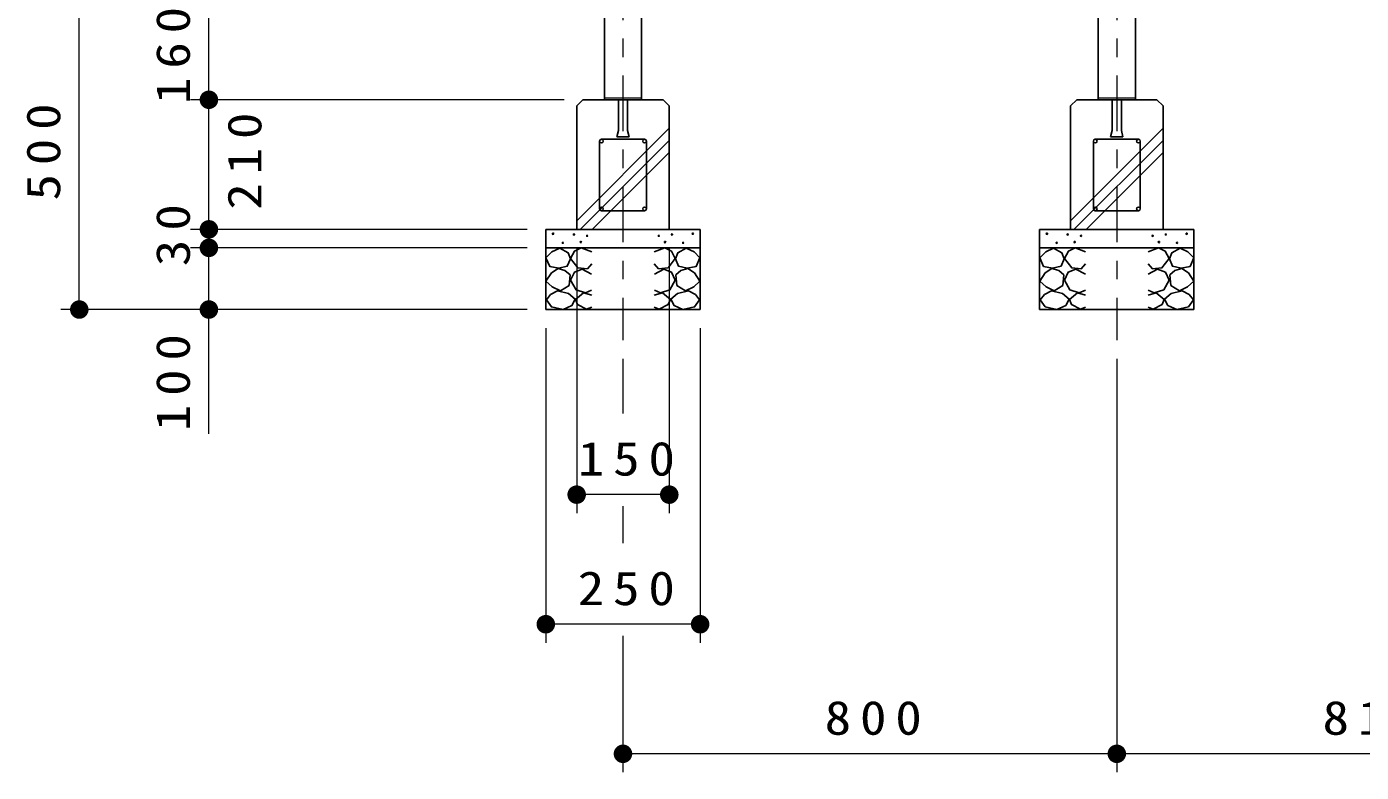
# Model space of a CAD drawing. Units: millimetres on the paper, scale 1:30. Extents: x -385 to 0, y -5 to 267.
# Drawn here: x -315 to -243, y 44.8 to 85.1 of the extents above; entities that cross this region are included whole.
import ezdxf

# ---------------------------------------------------------------- set-up
doc = ezdxf.new("R2010")
doc.units = ezdxf.units.MM
doc.linetypes.add('USER1', pattern=[4.5, 2.5, -2])
doc.linetypes.add('USER2', pattern=[6, 3, -1, 1, -1])
doc.layers.add('1_30', color=7, linetype='Continuous', lineweight=25)
doc.styles.add('ＭＳ ゴシック', font='')
doc.styles.get('ＭＳ ゴシック').set_extended_font_data('MS Gothic')

# ---------------------------------------------------------------- blocks, each defined once
blk = doc.blocks.new('filled_dot')
at = {"color": 0, "linetype": 'Continuous', "lineweight": -2, "const_width": 1.25}
blk.add_lwpolyline([(-0.625, 0, 1), (0.625, 0, 1)], format="xyb", close=True, dxfattribs=at)

msp = doc.modelspace()

# ---------------------------------------------------------------- linework, layer by layer
at = {"layer": '1_30', "color": 2, "linetype": 'USER2', "lineweight": 13}
for p, q in [((-282.836, 88.473), (-282.836, 68.179)), ((-256.169, 88.473), (-256.169, 68.179))]:
    msp.add_line(p, q, dxfattribs=at)
at = {"layer": '1_30', "lineweight": 13}
for p, q in [((-312.194, 69.836), (-312.194, 86.503)), ((-305.194, 81.169), (-305.194, 86.503)), ((-286.003, 81.169), (-306.194, 81.169)), ((-305.194, 74.169), (-305.194, 81.169)), ((-285.336, 74.632), (-280.336, 79.632)), ((-258.669, 74.632), (-253.669, 79.632)), ((-285.138, 74.17), (-280.336, 78.972)), ((-258.471, 74.17), (-253.669, 78.972)), ((-284.478, 74.17), (-280.336, 78.312)), ((-257.811, 74.17), (-253.669, 78.312)), ((-288.003, 74.169), (-306.194, 74.169)), ((-305.194, 73.169), (-305.194, 74.169)), ((-288.003, 73.169), (-306.194, 73.169)), ((-305.194, 63.122), (-305.194, 73.169)), ((-285.336, 73.169), (-285.336, 58.836)), ((-280.336, 73.169), (-280.336, 58.836)), ((-288.003, 69.836), (-313.194, 69.836)), ((-287.003, 68.836), (-287.003, 51.836)), ((-278.669, 68.836), (-278.669, 51.836)), ((-282.836, 67.179), (-282.836, 64.222)), ((-256.169, 67.179), (-256.169, 44.836)), ((-280.336, 59.836), (-285.336, 59.836)), ((-282.836, 59.222), (-282.836, 57.217)), ((-278.669, 52.836), (-287.003, 52.836)), ((-282.836, 52.217), (-282.836, 44.836)), ((-256.169, 45.836), (-282.836, 45.836)), ((-229.064, 45.836), (-256.169, 45.836))]:
    msp.add_line(p, q, dxfattribs=at)
at = {"layer": '1_30', "color": 2}
for p, q in [((-283.836, 81.17), (-283.836, 87.003)), ((-281.836, 81.17), (-281.836, 87.003)), ((-257.169, 81.17), (-257.169, 87.003)), ((-255.169, 81.17), (-255.169, 87.003)), ((-283.836, 81.17), (-281.836, 81.17)), ((-257.169, 81.17), (-255.169, 81.17))]:
    msp.add_line(p, q, dxfattribs=at)
at = {"layer": '1_30'}
for p, q in [((-285.003, 81.169), (-285.336, 80.836)), ((-285.336, 80.836), (-285.336, 74.169)), ((-285.003, 81.169), (-280.669, 81.169)), ((-283.086, 81.169), (-283.086, 79.505)), ((-282.586, 81.169), (-282.586, 79.501)), ((-280.669, 81.17), (-280.336, 80.836)), ((-280.336, 80.836), (-280.336, 74.169)), ((-258.336, 81.169), (-258.669, 80.836)), ((-258.669, 80.836), (-258.669, 74.169)), ((-258.336, 81.169), (-254.003, 81.169)), ((-256.419, 81.169), (-256.419, 79.505)), ((-255.919, 81.169), (-255.919, 79.501)), ((-254.003, 81.17), (-253.669, 80.836)), ((-253.669, 80.836), (-253.669, 74.169)), ((-283.086, 79.503), (-283.17, 79.17)), ((-282.586, 79.503), (-282.503, 79.169)), ((-256.42, 79.503), (-256.503, 79.17)), ((-255.92, 79.503), (-255.836, 79.169)), ((-284.103, 78.936), (-284.103, 75.269)), ((-284.003, 79.036), (-281.669, 79.036)), ((-283.169, 79.169), (-282.503, 79.169)), ((-281.569, 78.936), (-281.569, 75.269)), ((-257.436, 78.936), (-257.436, 75.269)), ((-257.336, 79.036), (-255.003, 79.036)), ((-256.503, 79.169), (-255.836, 79.169)), ((-254.903, 78.936), (-254.903, 75.269)), ((-284.003, 75.169), (-281.669, 75.169)), ((-257.336, 75.169), (-255.003, 75.169)), ((-287.003, 74.169), (-278.669, 74.169)), ((-287.003, 74.169), (-287.003, 69.836)), ((-278.669, 74.169), (-278.669, 69.836)), ((-260.336, 74.169), (-252.003, 74.169)), ((-260.336, 74.169), (-260.336, 69.836)), ((-252.003, 74.169), (-252.003, 69.836)), ((-287.003, 73.169), (-278.669, 73.169)), ((-260.336, 73.169), (-252.003, 73.169)), ((-287.003, 69.836), (-278.669, 69.836)), ((-260.336, 69.836), (-252.003, 69.836))]:
    msp.add_line(p, q, dxfattribs=at)
at = {"layer": '1_30', "color": 2, "linetype": 'USER1', "lineweight": 13}
for p, q in [((-283.836, 81.276), (-281.836, 81.276)), ((-257.169, 81.276), (-255.169, 81.276))]:
    msp.add_line(p, q, dxfattribs=at)
at = {"layer": '1_30'}
for points in [[(-286.254, 73.15), (-286.677, 72.949), (-286.994, 72.632), (-286.793, 72.167), (-286.307, 72.072), (-285.842, 72.178), (-285.673, 72.569), (-285.8, 72.907)], [(-279.418, 73.15), (-278.995, 72.949), (-278.678, 72.632), (-278.879, 72.167), (-279.365, 72.072), (-279.829, 72.178), (-279.998, 72.569), (-279.872, 72.907)], [(-259.588, 73.15), (-260.01, 72.949), (-260.327, 72.632), (-260.126, 72.167), (-259.64, 72.072), (-259.176, 72.178), (-259.007, 72.569), (-259.134, 72.907)], [(-252.751, 73.15), (-252.328, 72.949), (-252.012, 72.632), (-252.212, 72.167), (-252.698, 72.072), (-253.163, 72.178), (-253.332, 72.569), (-253.205, 72.907)], [(-286.339, 72.051), (-286.698, 71.819), (-286.994, 71.365), (-286.656, 71.058), (-286.212, 70.847), (-285.747, 71.143), (-285.695, 71.703), (-285.967, 71.944)], [(-279.333, 72.051), (-278.974, 71.819), (-278.678, 71.365), (-279.016, 71.058), (-279.46, 70.847), (-279.925, 71.143), (-279.977, 71.703), (-279.705, 71.944)], [(-259.672, 72.051), (-260.031, 71.819), (-260.327, 71.365), (-259.989, 71.058), (-259.545, 70.847), (-259.081, 71.143), (-259.028, 71.703), (-259.3, 71.944)], [(-252.666, 72.051), (-252.307, 71.819), (-252.012, 71.365), (-252.35, 71.058), (-252.793, 70.847), (-253.258, 71.143), (-253.311, 71.703), (-253.039, 71.944)], [(-286.366, 70.853), (-286.745, 70.641), (-286.97, 70.359), (-286.702, 69.981), (-286.073, 69.846), (-285.596, 70.059), (-285.414, 70.396), (-285.773, 70.699)], [(-279.306, 70.853), (-278.927, 70.641), (-278.701, 70.359), (-278.97, 69.981), (-279.599, 69.846), (-280.076, 70.059), (-280.258, 70.396), (-279.899, 70.699)], [(-259.699, 70.853), (-260.079, 70.641), (-260.304, 70.359), (-260.035, 69.981), (-259.406, 69.846), (-258.929, 70.059), (-258.747, 70.396), (-259.107, 70.699)], [(-252.639, 70.853), (-252.26, 70.641), (-252.035, 70.359), (-252.304, 69.981), (-252.932, 69.846), (-253.409, 70.059), (-253.591, 70.396), (-253.232, 70.699)]]:
    msp.add_lwpolyline(points, close=True, dxfattribs=at)
for points in [[(-284.522, 72.959), (-285.093, 73.171), (-285.452, 72.991), (-285.663, 72.59), (-285.272, 72.083), (-284.755, 72.041), (-284.522, 72.305)], [(-281.15, 72.959), (-280.579, 73.171), (-280.22, 72.991), (-280.009, 72.59), (-280.4, 72.083), (-280.917, 72.041), (-281.15, 72.305)], [(-257.856, 72.959), (-258.426, 73.171), (-258.785, 72.991), (-258.996, 72.59), (-258.605, 72.083), (-258.088, 72.041), (-257.856, 72.305)], [(-254.483, 72.959), (-253.913, 73.171), (-253.554, 72.991), (-253.342, 72.59), (-253.733, 72.083), (-254.251, 72.041), (-254.483, 72.305)], [(-284.533, 71.755), (-285.04, 72.019), (-285.462, 71.85), (-285.663, 71.417), (-285.367, 70.9), (-284.86, 70.742), (-284.533, 70.879)], [(-281.139, 71.755), (-280.632, 72.019), (-280.21, 71.85), (-280.009, 71.417), (-280.305, 70.9), (-280.812, 70.742), (-281.139, 70.879)], [(-257.866, 71.755), (-258.373, 72.019), (-258.796, 71.85), (-258.996, 71.417), (-258.7, 70.9), (-258.194, 70.742), (-257.866, 70.879)], [(-254.472, 71.755), (-253.966, 72.019), (-253.543, 71.85), (-253.342, 71.417), (-253.638, 70.9), (-254.145, 70.742), (-254.472, 70.879)], [(-284.522, 70.604), (-284.966, 70.742), (-285.399, 70.372), (-285.283, 70.108), (-284.797, 69.865), (-284.522, 69.971)], [(-281.15, 70.604), (-280.706, 70.742), (-280.273, 70.372), (-280.389, 70.108), (-280.875, 69.865), (-281.15, 69.971)], [(-257.856, 70.604), (-258.299, 70.742), (-258.732, 70.372), (-258.616, 70.108), (-258.13, 69.865), (-257.856, 69.971)], [(-254.483, 70.604), (-254.039, 70.742), (-253.606, 70.372), (-253.723, 70.108), (-254.208, 69.865), (-254.483, 69.971)]]:
    msp.add_lwpolyline(points, dxfattribs=at)
for centre, radius in [((-284.003, 78.936), 0.1), ((-281.669, 78.936), 0.1), ((-257.336, 78.936), 0.1), ((-255.003, 78.936), 0.1), ((-284.003, 75.269), 0.1), ((-281.669, 75.269), 0.1), ((-257.336, 75.269), 0.1), ((-255.003, 75.269), 0.1), ((-286.609, 73.93), 0.0333), ((-285.485, 73.892), 0.0333), ((-285.11, 73.48), 0.0333), ((-284.772, 73.817), 0.0333), ((-280.9, 73.817), 0.0333), ((-280.562, 73.48), 0.0333), ((-280.187, 73.892), 0.0333), ((-279.063, 73.93), 0.0333), ((-259.943, 73.93), 0.0333), ((-258.818, 73.892), 0.0333), ((-258.443, 73.48), 0.0333), ((-258.106, 73.817), 0.0333), ((-254.233, 73.817), 0.0333), ((-253.896, 73.48), 0.0333), ((-253.521, 73.892), 0.0333), ((-252.396, 73.93), 0.0333), ((-286.084, 73.442), 0.0333), ((-279.587, 73.442), 0.0333), ((-259.418, 73.442), 0.0333), ((-252.921, 73.442), 0.0333)]:
    msp.add_circle(centre, radius, dxfattribs=at)

# ---------------------------------------------------------------- block references
at = {"layer": '1_30', "lineweight": 13, "xscale": 0.4, "yscale": 0.4}
for p, rotation in [((-305.194, 81.169), 270), ((-305.194, 81.169), 90), ((-305.194, 74.169), 270), ((-305.194, 74.169), 90), ((-305.194, 73.169), 270), ((-312.194, 69.836), 90), ((-305.194, 69.836), 90), ((-280.336, 59.836), 180), ((-278.669, 52.836), 180), ((-256.169, 45.836), 180)]:
    msp.add_blockref('filled_dot', p, dxfattribs=dict(at, rotation=rotation))
for p in [(-285.336, 59.836), (-287.003, 52.836), (-282.836, 45.836), (-256.169, 45.836)]:
    msp.add_blockref('filled_dot', p, dxfattribs=at)

# ---------------------------------------------------------------- texts
at = {"layer": '1_30', "char_height": 1.833, "rotation": 90, "style": 'ＭＳ ゴシック'}
for s, insert, attachment_point in [('\\T1.33;\\W1.15;160', (-306.194, 83.798), 8), ('\\T1.33;\\W1.15;500', (-313.194, 78.586), 8), ('\\T1.33;\\W1.15;210', (-304.194, 78.091), 2), ('\\T1.34;\\W1.15;30', (-306.194, 74.097), 8), ('\\T1.33;\\W1.15;100', (-306.194, 66.122), 8)]:
    msp.add_mtext(s, dxfattribs=dict(at, insert=insert, attachment_point=attachment_point))
at = {"layer": '1_30', "char_height": 1.833, "attachment_point": 8, "style": 'ＭＳ ゴシック'}
for s, insert in [('\\T1.33;\\W1.15;150', (-282.415, 60.836)), ('\\T1.33;\\W1.15;250', (-282.421, 53.836)), ('\\T1.33;\\W1.15;800', (-269.086, 46.836)), ('\\T1.33;\\W1.15;813', (-242.2, 46.836))]:
    msp.add_mtext(s, dxfattribs=dict(at, insert=insert))

doc.saveas('drawing.dxf')
